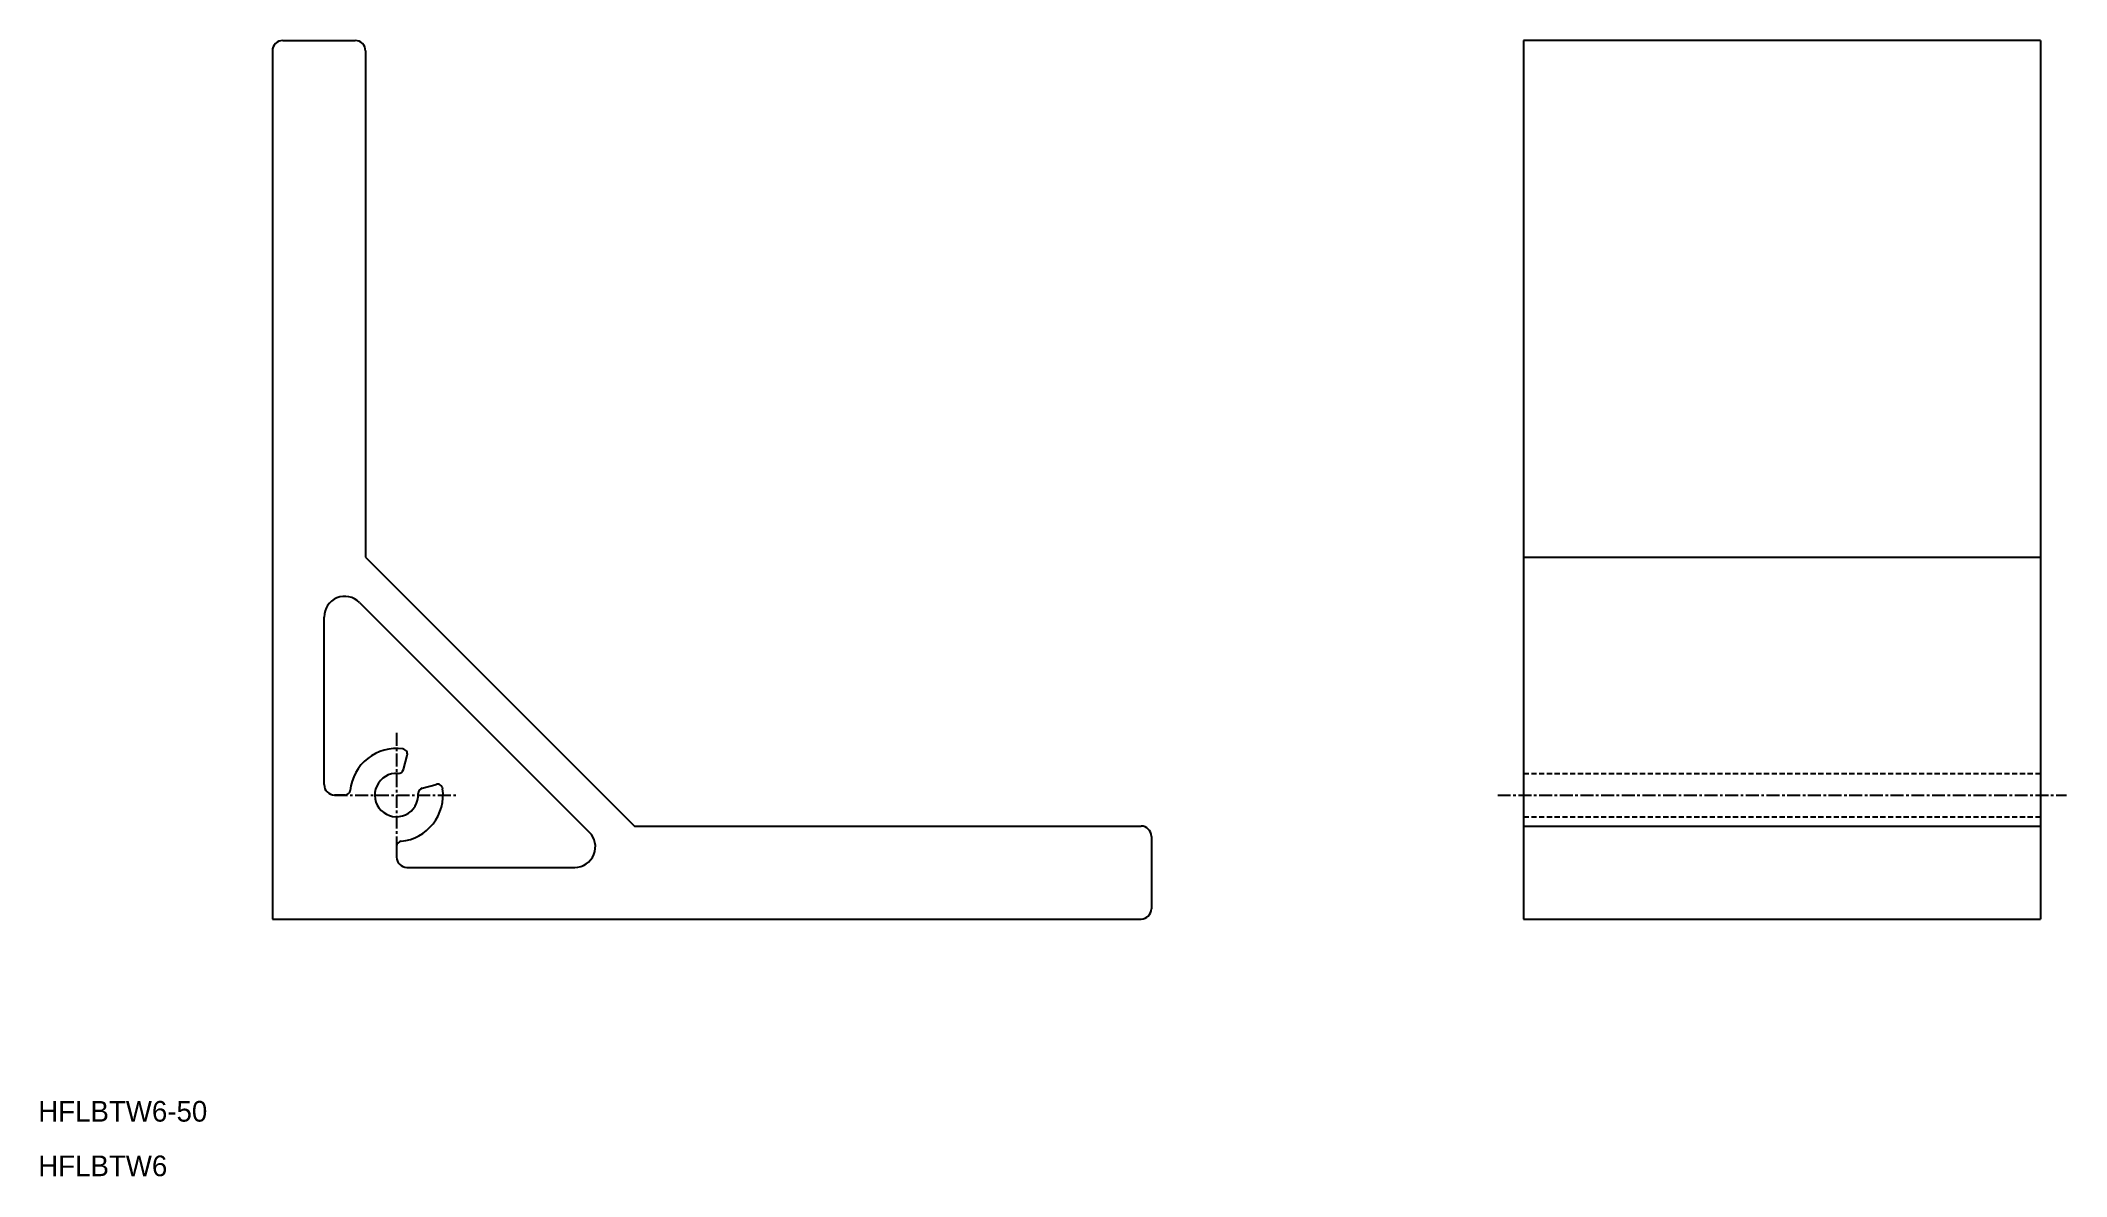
# Model space of a CAD drawing. Extents: x 0 to 196, y 5 to 115.
import ezdxf

# ---------------------------------------------------------------- set-up
doc = ezdxf.new("R2010")
doc.units = 0
doc.linetypes.add('CENTER', pattern=[2, 1.25, -0.25, 0.25, -0.25])
doc.linetypes.add('DASHED', pattern=[0.75, 0.5, -0.25])
doc.layers.get('0').update_dxf_attribs({"linetype": 'CONTINUOUS'})
doc.layers.add('CENTER', color=1, linetype='CENTER')

msp = doc.modelspace()

# ---------------------------------------------------------------- linework, layer by layer
at = {"color": 7, "linetype": 'CONTINUOUS'}
for p, q in [((23.65, 114.6), (30.65, 114.6)), ((193.65, 114.6), (143.65, 114.6)), ((143.65, 114.6), (143.65, 29.6)), ((193.65, 114.6), (193.65, 29.6)), ((22.65, 113.6), (22.65, 29.6)), ((31.65, 113.6), (31.65, 64.6)), ((31.65, 64.6), (57.65, 38.6)), ((143.65, 64.6), (193.65, 64.6)), ((27.65, 42.6), (27.65, 58.82)), ((31.07, 60.23), (53.29, 38.01)), ((35.31, 44.06), (35.68, 45.43)), ((29.68, 41.6), (28.65, 41.6)), ((37.12, 42.26), (38.49, 42.62)), ((57.65, 38.6), (106.65, 38.6)), ((107.65, 37.6), (107.65, 30.6)), ((143.65, 38.6), (193.65, 38.6)), ((34.65, 36.62), (34.65, 35.6)), ((35.65, 34.6), (51.88, 34.6)), ((22.65, 29.6), (106.65, 29.6)), ((143.65, 29.6), (193.65, 29.6))]:
    msp.add_line(p, q, dxfattribs=at)
at = {"color": 3, "linetype": 'DASHED'}
for p, q in [((143.65, 43.69), (193.65, 43.69)), ((143.65, 39.5), (193.65, 39.5))]:
    msp.add_line(p, q, dxfattribs=at)
at = {"color": 7, "linetype": 'CONTINUOUS'}
for centre, radius, start, end in [((23.65, 113.6), 1, 90, 180), ((30.65, 113.6), 1, 0, 90), ((29.65, 58.82), 2, 45, 180), ((34.65, 41.6), 4.5, 82.1805, 174.2608), ((35.2, 45.56), 0.5, 344.9997, 82.1819), ((34.65, 41.6), 2.1, 86.0868, 3.9126), ((34.83, 44.19), 0.5, 266.0868, 345), ((28.65, 42.6), 1, 180, 270), ((29.68, 42.1), 0.5, 270, 354.2606), ((34.65, 41.6), 4.5, 275.7392, 7.8193), ((37.25, 41.77), 0.5, 105, 183.9126), ((38.62, 42.14), 0.5, 7.819, 104.9946), ((51.88, 36.6), 2, 270, 45), ((106.65, 37.6), 1, 0, 90), ((35.15, 36.62), 0.5, 95.7392, 180), ((35.65, 35.6), 1, 180, 270), ((106.65, 30.6), 1, 270, 0)]:
    msp.add_arc(centre, radius, start, end, dxfattribs=at)
at = {"layer": 'CENTER', "color": 1, "linetype": 'CENTER'}
for p, q in [((34.65, 47.6), (34.65, 35.6)), ((28.65, 41.6), (40.65, 41.6)), ((141.15, 41.6), (196.15, 41.6))]:
    msp.add_line(p, q, dxfattribs=at)

# ---------------------------------------------------------------- texts
at = {"color": 7, "linetype": 'CONTINUOUS'}
for s, p in [('HFLBTW6-50', (0, 10)), ('HFLBTW6', (0, 4.72))]:
    msp.add_text(s, height=2, dxfattribs=at).set_placement(p)

doc.saveas('drawing.dxf')
